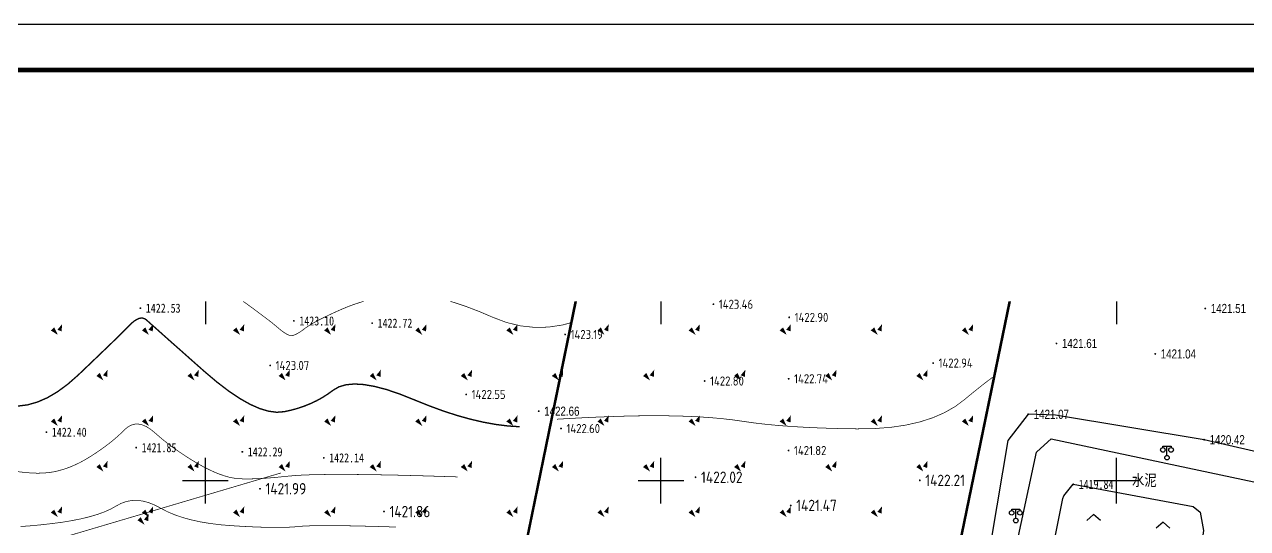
# Model space of a CAD drawing. Extents: x -2226 to 12369489, y -12501589 to 2275.
# Drawn here: x 5663692.3 to 5663960.8, y -6547517.9 to -6547407.2 of the extents above; entities that cross this region are included whole.
import ezdxf
from ezdxf.enums import TextEntityAlignment as Align

# ---------------------------------------------------------------- set-up
doc = ezdxf.new("R2010")
doc.units = 0
doc.header["$LTSCALE"] = 1000
doc.header["$MEASUREMENT"] = 0
doc.layers.get('0').update_dxf_attribs({"linetype": 'CONTINUOUS'})
for name, color, linetype in [('GCD', 8, 'CONTINUOUS'), ('PUB_TITLE', 7, 'CONTINUOUS'), ('周边地形图', 8, 'CONTINUOUS')]:
    doc.layers.add(name, color=color, linetype=linetype)
doc.styles.add('HZ', font='', dxfattribs={"width": 0.8})
doc.styles.get("Standard").update_dxf_attribs({"font": 'GBENOR', "bigfont": 'GBCBIG'})
doc.styles.add('SZTH', font='', dxfattribs={"width": 0.8, "height": 3})
doc.styles.get('HZ').set_extended_font_data('SimSun')
doc.styles.get('SZTH').set_extended_font_data('FZZhongDengXian-Z07S')

# ---------------------------------------------------------------- blocks, each defined once
blk = doc.blocks.new('GC200')
at = {"linetype": 'Continuous', "const_width": 0.2, "flags": 128}
blk.add_lwpolyline([(-0.1, 0, 1), (0.1, 0, 1)], format="xyb", close=True, dxfattribs=at)
blk = doc.blocks.new('gc090')
for points in [[(-1.02, 0.41, 1, 0, 0), (0.15, -0.9, 0, 0, 0)], [(1.07, 1.45, 0, 1, 0), (0.52, 0.05, 1, 1, 0)]]:
    blk.add_lwpolyline(points, format="xyseb")
blk = doc.blocks.new('gc097')
for p, q in [((-0.9, 2.2), (-0.9, 2.5)), ((-0.9, 2.5), (0.9, 2.5)), ((0, 0.5), (0, 2.5)), ((0.9, 2.5), (0.9, 2.2))]:
    blk.add_line(p, q)
for centre in [(-0.9, 1.7), (0, 0), (0.9, 1.7)]:
    blk.add_circle(centre, 0.5)
blk = doc.blocks.new('gc211')
for p, q in [((0, 0), (-1.5, -1.32)), ((1.5, -1.32), (0, 0))]:
    blk.add_line(p, q)

msp = doc.modelspace()

# ---------------------------------------------------------------- linework, layer by layer
at = {"layer": 'PUB_TITLE'}
msp.add_lwpolyline([(5663292.59, -6548248.25), (5664481.59, -6548248.25), (5664481.59, -6547407.25), (5663292.59, -6547407.25)], close=True, dxfattribs=at)
at = {"layer": 'PUB_TITLE', "const_width": 1}
msp.add_lwpolyline([(5663317.59, -6548238.25), (5664471.59, -6548238.25), (5664471.59, -6547417.25), (5663317.59, -6547417.25)], close=True, dxfattribs=at)
at = {"layer": '周边地形图'}
for p, q in [((5663732, -6547468.05), (5663732, -6547473.05)), ((5663832, -6547468.05), (5663832, -6547473.05)), ((5663932, -6547468.05), (5663932, -6547473.05)), ((5663812.93, -6547469), (5663813.17, -6547469.05)), ((5663811.93, -6547473.9), (5663812.16, -6547473.95)), ((5663907.92, -6547471.96), (5663907.68, -6547471.91)), ((5663906.91, -6547476.86), (5663906.68, -6547476.81)), ((5663810.92, -6547478.8), (5663811.16, -6547478.85)), ((5663905.9, -6547481.75), (5663905.67, -6547481.71)), ((5663809.92, -6547483.7), (5663810.15, -6547483.75)), ((5663904.89, -6547486.65), (5663904.66, -6547486.6)), ((5663808.91, -6547488.6), (5663809.15, -6547488.64)), ((5663903.88, -6547491.55), (5663903.65, -6547491.5)), ((5663807.91, -6547493.49), (5663808.14, -6547493.54)), ((5663806.9, -6547498.39), (5663807.14, -6547498.44)), ((5663902.87, -6547496.45), (5663902.64, -6547496.4)), ((5663732, -6547512.41), (5663732, -6547502.41)), ((5663805.9, -6547503.29), (5663806.13, -6547503.34)), ((5663832, -6547512.41), (5663832, -6547502.41)), ((5663901.86, -6547501.34), (5663901.63, -6547501.29)), ((5663932, -6547512.41), (5663932, -6547502.41)), ((5663900.85, -6547506.24), (5663900.62, -6547506.19)), ((5663727, -6547507.41), (5663737, -6547507.41)), ((5663804.89, -6547508.19), (5663805.13, -6547508.24)), ((5663827, -6547507.41), (5663837, -6547507.41)), ((5663927, -6547507.41), (5663937, -6547507.41)), ((5663899.84, -6547511.14), (5663899.61, -6547511.09)), ((5663803.89, -6547513.09), (5663804.12, -6547513.13)), ((5663898.83, -6547516.03), (5663898.6, -6547515.98))]:
    msp.add_line(p, q, dxfattribs=at)
at = {"layer": '周边地形图', "const_width": 0.15}
for points in [[(5663740.31, -6547468.05), (5663740.94, -6547468.51), (5663742.61, -6547469.72), (5663744.07, -6547470.81), (5663745.33, -6547471.76), (5663746.39, -6547472.57), (5663747.24, -6547473.26), (5663747.89, -6547473.81), (5663748.42, -6547474.26), (5663748.91, -6547474.64), (5663749.37, -6547474.96), (5663749.78, -6547475.21), (5663750.16, -6547475.4), (5663750.51, -6547475.52), (5663750.81, -6547475.57), (5663751.08, -6547475.55), (5663751.34, -6547475.49), (5663751.63, -6547475.38), (5663751.95, -6547475.23), (5663752.3, -6547475.05), (5663752.67, -6547474.82), (5663753.07, -6547474.56), (5663753.49, -6547474.26), (5663753.94, -6547473.91), (5663754.48, -6547473.53), (5663755.14, -6547473.11), (5663755.95, -6547472.65), (5663756.88, -6547472.15), (5663757.95, -6547471.61), (5663759.16, -6547471.03), (5663760.5, -6547470.41), (5663761.97, -6547469.75), (5663763.53, -6547469.11), (5663765.13, -6547468.54), (5663766.7, -6547468.05)], [(5663785.74, -6547468.05), (5663786.62, -6547468.3), (5663789.28, -6547469.19), (5663792.09, -6547470.27), (5663795.05, -6547471.53), (5663798.09, -6547472.68), (5663801.14, -6547473.42), (5663804.22, -6547473.76), (5663807.31, -6547473.7), (5663810.42, -6547473.23), (5663812.16, -6547472.75)], [(5663904.77, -6547484.74), (5663902.8, -6547486.24), (5663900.66, -6547487.94), (5663898.65, -6547489.6), (5663896.57, -6547491.15), (5663894.25, -6547492.48), (5663891.68, -6547493.6), (5663888.86, -6547494.51), (5663885.79, -6547495.21), (5663882.48, -6547495.7), (5663878.92, -6547495.97), (5663875.11, -6547496.04), (5663871.28, -6547495.98), (5663867.65, -6547495.87), (5663864.22, -6547495.73), (5663861, -6547495.54), (5663857.97, -6547495.32), (5663855.15, -6547495.05), (5663852.53, -6547494.75), (5663850.11, -6547494.4), (5663847.71, -6547494.06), (5663845.15, -6547493.77), (5663842.43, -6547493.54), (5663839.54, -6547493.36), (5663836.48, -6547493.24), (5663833.26, -6547493.17), (5663829.88, -6547493.15), (5663826.34, -6547493.19), (5663822.55, -6547493.29), (5663818.43, -6547493.44), (5663813.98, -6547493.65), (5663809.21, -6547493.92)], [(5663653.63, -6547538.27), (5663690.75, -6547522.84), (5663748.55, -6547505.73)]]:
    msp.add_lwpolyline(points, dxfattribs=at)
at = {"layer": '周边地形图', "flags": 128}
for points in [[(5663813.13, -6547468.05), (5663798.22, -6547540.71), (5663889.75, -6547560.11)], [(5663813.37, -6547468.05), (5663798.5, -6547540.53), (5663889.56, -6547559.82)], [(5663889.56, -6547559.82), (5663908.48, -6547468.05)], [(5663889.75, -6547560.11), (5663908.73, -6547468.05)], [(5664032, -6547516.51), (5664012.76, -6547512.36), (5663996.77, -6547508.63), (5663971.95, -6547503.18), (5663951.24, -6547498.42), (5663918.6, -6547493.01), (5663912.64, -6547492.84), (5663908.14, -6547498.6), (5663904.53, -6547519.91), (5663900.81, -6547537.75)], [(5663874.55, -6547586.48), (5663876.98, -6547584.98), (5663879.56, -6547583.2), (5663890.48, -6547574.12), (5663900.54, -6547564.38), (5663901.01, -6547563.84), (5663914.42, -6547501.17), (5663914.53, -6547501.06), (5663917.64, -6547498.23), (5663966.98, -6547508.71), (5663960.4, -6547541.49), (5663964.13, -6547542.04), (5663954.84, -6547589.33), (5663955.26, -6547590.96), (5663957.13, -6547590.84), (5663966.67, -6547543.66), (5663963.92, -6547543.12)], [(5663929.9, -6547532.31), (5663916.67, -6547529.32), (5663920.19, -6547511.32), (5663920.43, -6547510.74), (5663922.51, -6547508.22), (5663948.86, -6547513.07), (5663950.36, -6547514.34), (5663951.13, -6547518.35), (5663950.53, -6547522.39), (5663949.8, -6547522.78)]]:
    msp.add_lwpolyline(points, dxfattribs=at)
for points, const_width in [([(5663690.83, -6547491.04), (5663692.96, -6547490.77), (5663695.13, -6547490.15), (5663697.31, -6547489.2), (5663699.52, -6547487.9), (5663701.76, -6547486.25), (5663704.02, -6547484.27), (5663706.18, -6547482.21), (5663708.13, -6547480.34), (5663709.87, -6547478.67), (5663711.4, -6547477.2), (5663712.71, -6547475.92), (5663713.82, -6547474.84), (5663714.71, -6547473.95), (5663715.39, -6547473.26), (5663715.94, -6547472.72), (5663716.47, -6547472.3), (5663716.98, -6547471.99), (5663717.45, -6547471.79), (5663717.9, -6547471.71), (5663718.31, -6547471.74), (5663718.7, -6547471.89), (5663719.07, -6547472.14), (5663719.57, -6547472.6), (5663720.38, -6547473.32), (5663721.51, -6547474.32), (5663722.94, -6547475.6), (5663724.68, -6547477.15), (5663726.74, -6547478.97), (5663729.1, -6547481.07), (5663731.78, -6547483.44), (5663734.53, -6547485.77), (5663737.12, -6547487.75), (5663739.55, -6547489.38), (5663741.82, -6547490.66), (5663743.93, -6547491.59), (5663745.88, -6547492.17), (5663747.67, -6547492.4), (5663749.3, -6547492.27), (5663750.83, -6547491.93), (5663752.3, -6547491.53), (5663753.72, -6547491.04), (5663755.09, -6547490.49), (5663756.41, -6547489.86), (5663757.67, -6547489.17), (5663758.88, -6547488.39), (5663760.05, -6547487.55), (5663761.31, -6547486.81), (5663762.86, -6547486.36), (5663764.67, -6547486.19), (5663766.75, -6547486.31), (5663769.1, -6547486.72), (5663771.73, -6547487.4), (5663774.62, -6547488.38), (5663777.79, -6547489.64), (5663781.04, -6547490.95), (5663784.19, -6547492.11), (5663787.24, -6547493.1), (5663790.19, -6547493.92), (5663793.03, -6547494.58), (5663795.78, -6547495.08), (5663798.42, -6547495.41), (5663800.97, -6547495.57)], 0.3), ([(5663690.85, -6547505.44), (5663692.36, -6547505.62), (5663693.78, -6547505.73), (5663695.11, -6547505.78), (5663696.35, -6547505.75), (5663697.5, -6547505.65), (5663698.62, -6547505.49), (5663699.74, -6547505.24), (5663700.87, -6547504.92), (5663702.01, -6547504.53), (5663703.15, -6547504.05), (5663704.31, -6547503.51), (5663705.47, -6547502.88), (5663706.65, -6547502.18), (5663707.79, -6547501.44), (5663708.88, -6547500.7), (5663709.91, -6547499.97), (5663710.88, -6547499.23), (5663711.8, -6547498.49), (5663712.65, -6547497.76), (5663713.44, -6547497.03), (5663714.18, -6547496.3), (5663714.9, -6547495.66), (5663715.66, -6547495.24), (5663716.45, -6547495.01), (5663717.28, -6547494.99), (5663718.14, -6547495.17), (5663719.04, -6547495.55), (5663719.97, -6547496.14), (5663720.93, -6547496.93), (5663721.94, -6547497.81), (5663722.99, -6547498.68), (5663724.08, -6547499.53), (5663725.22, -6547500.37), (5663726.4, -6547501.2), (5663727.63, -6547502.02), (5663728.9, -6547502.82), (5663730.22, -6547503.61), (5663731.53, -6547504.35), (5663732.79, -6547504.99), (5663734, -6547505.55), (5663735.15, -6547506.01), (5663736.26, -6547506.39), (5663737.31, -6547506.68), (5663738.31, -6547506.87), (5663739.26, -6547506.98), (5663740.24, -6547507.02), (5663741.33, -6547507.03), (5663742.54, -6547507.01), (5663743.86, -6547506.96), (5663745.3, -6547506.87), (5663746.85, -6547506.75), (5663748.52, -6547506.59), (5663750.3, -6547506.41), (5663752.49, -6547506.23), (5663755.38, -6547506.11), (5663758.97, -6547506.05), (5663763.26, -6547506.04), (5663768.24, -6547506.09), (5663773.93, -6547506.2), (5663780.31, -6547506.37), (5663787.39, -6547506.59)], 0.15), ([(5663691.46, -6547517.48), (5663693.43, -6547517.34), (5663695.62, -6547517.14), (5663698.03, -6547516.87), (5663700.45, -6547516.56), (5663702.69, -6547516.19), (5663704.75, -6547515.78), (5663706.64, -6547515.32), (5663708.34, -6547514.81), (5663709.87, -6547514.25), (5663711.22, -6547513.64), (5663712.39, -6547512.99), (5663713.49, -6547512.4), (5663714.63, -6547511.99), (5663715.8, -6547511.78), (5663717, -6547511.74), (5663718.24, -6547511.89), (5663719.51, -6547512.23), (5663720.82, -6547512.75), (5663722.17, -6547513.45), (5663723.6, -6547514.21), (5663725.18, -6547514.88), (5663726.91, -6547515.48), (5663728.79, -6547516), (5663730.82, -6547516.45), (5663732.99, -6547516.81), (5663735.31, -6547517.1), (5663737.77, -6547517.3), (5663740.22, -6547517.45), (5663742.49, -6547517.56), (5663744.57, -6547517.64), (5663746.47, -6547517.68), (5663748.18, -6547517.69), (5663749.71, -6547517.66), (5663751.06, -6547517.6), (5663752.22, -6547517.5), (5663753.5, -6547517.39), (5663755.18, -6547517.32), (5663757.27, -6547517.29), (5663759.76, -6547517.28), (5663762.67, -6547517.31), (5663765.98, -6547517.38), (5663769.69, -6547517.47), (5663773.82, -6547517.6)], 0.15)]:
    msp.add_lwpolyline(points, dxfattribs=dict(at, const_width=const_width))
at = {"layer": '周边地形图', "const_width": 0.2, "flags": 128}
for points in [[(5663743.88, -6547509.19, 1), (5663744.08, -6547509.19, 1)], [(5663839.5, -6547506.67, 1), (5663839.7, -6547506.67, 1)], [(5663888.72, -6547507.35, 1), (5663888.92, -6547507.35, 1)], [(5663771.1, -6547514.2, 1), (5663771.3, -6547514.2, 1)], [(5663860.39, -6547512.85, 1), (5663860.59, -6547512.85, 1)]]:
    msp.add_lwpolyline(points, format="xyb", close=True, dxfattribs=at)

# ---------------------------------------------------------------- block references
at = {"layer": '周边地形图', "color": 8}
ref = msp.add_blockref('GC200', (5663717.72, -6547469.54), dxfattribs=dict(at, zscale=0.001))
ref.add_attrib('height', '1422.53', dxfattribs={"layer": 'GCD', "linetype": 'Continuous', "height": 2, "style": 'HZ', "width": 0.8}).set_placement((5663718.92, -6547469.54), align=Align.MIDDLE_LEFT)
at = {"layer": '周边地形图', "color": 8, "zscale": 0.001}
for name, p in [('GC200', (5663843.51, -6547468.68)), ('GC200', (5663860.16, -6547471.56)), ('gc090', (5663699.45, -6547474.51)), ('gc090', (5663719.45, -6547474.51)), ('gc090', (5663739.45, -6547474.51)), ('gc090', (5663759.45, -6547474.51)), ('gc090', (5663779.45, -6547474.51)), ('gc090', (5663799.45, -6547474.51)), ('gc090', (5663819.45, -6547474.51)), ('gc090', (5663839.45, -6547474.51)), ('gc090', (5663859.45, -6547474.51)), ('gc090', (5663879.45, -6547474.51)), ('gc090', (5663899.45, -6547474.51)), ('GC200', (5663810.96, -6547475.32)), ('GC200', (5663746.22, -6547482.12)), ('GC200', (5663891.74, -6547481.59)), ('gc090', (5663709.45, -6547484.51)), ('gc090', (5663729.45, -6547484.51)), ('gc090', (5663749.45, -6547484.51)), ('gc090', (5663769.45, -6547484.51)), ('gc090', (5663789.45, -6547484.51)), ('gc090', (5663809.45, -6547484.51)), ('gc090', (5663829.45, -6547484.51)), ('gc090', (5663849.45, -6547484.51)), ('GC200', (5663860.04, -6547485.04)), ('gc090', (5663869.45, -6547484.51)), ('gc090', (5663889.45, -6547484.51)), ('GC200', (5663841.59, -6547485.54)), ('GC200', (5663789.25, -6547488.48)), ('gc090', (5663699.45, -6547494.51)), ('gc090', (5663719.45, -6547494.51)), ('gc090', (5663739.45, -6547494.51)), ('gc090', (5663759.45, -6547494.51)), ('gc090', (5663779.45, -6547494.51)), ('gc090', (5663799.45, -6547494.51)), ('gc090', (5663819.45, -6547494.51)), ('gc090', (5663839.45, -6547494.51)), ('gc090', (5663859.45, -6547494.51)), ('gc090', (5663879.45, -6547494.51)), ('gc090', (5663899.45, -6547494.51)), ('GC200', (5663810.06, -6547495.97)), ('GC200', (5663860.02, -6547500.8)), ('gc097', (5663943.09, -6547502.37)), ('gc090', (5663709.45, -6547504.51)), ('gc090', (5663729.45, -6547504.51)), ('gc090', (5663749.45, -6547504.51)), ('gc090', (5663769.45, -6547504.51)), ('gc090', (5663789.45, -6547504.51)), ('gc090', (5663809.45, -6547504.51)), ('gc090', (5663829.45, -6547504.51)), ('gc090', (5663849.45, -6547504.51)), ('gc090', (5663869.45, -6547504.51)), ('gc090', (5663889.45, -6547504.51)), ('gc090', (5663699.45, -6547514.51)), ('gc090', (5663718.46, -6547516.18)), ('gc090', (5663719.45, -6547514.51)), ('gc090', (5663739.45, -6547514.51)), ('gc090', (5663759.45, -6547514.51)), ('gc090', (5663779.45, -6547514.51)), ('gc090', (5663799.45, -6547514.51)), ('gc090', (5663819.45, -6547514.51)), ('gc090', (5663839.45, -6547514.51)), ('gc090', (5663859.45, -6547514.51)), ('gc090', (5663879.45, -6547514.51)), ('gc097', (5663909.9, -6547516.18)), ('gc211', (5663926.98, -6547514.87)), ('gc211', (5663942.23, -6547516.55))]:
    msp.add_blockref(name, p, dxfattribs=at)
at = {"layer": '周边地形图', "color": 8}
ref = msp.add_blockref('GC200', (5663951.5, -6547469.61), dxfattribs=dict(at, zscale=0.001))
ref.add_attrib('height', '1421.51', dxfattribs={"layer": 'GCD', "linetype": 'Continuous', "height": 2, "style": 'SZTH', "width": 0.8}).set_placement((5663952.7, -6547469.61), align=Align.MIDDLE_LEFT)
ref = msp.add_blockref('GC200', (5663751.42, -6547472.34), dxfattribs=dict(at, zscale=0.001))
ref.add_attrib('height', '1423.10', dxfattribs={"layer": 'GCD', "linetype": 'Continuous', "height": 2, "style": 'HZ', "width": 0.8}).set_placement((5663752.62, -6547472.34), align=Align.MIDDLE_LEFT)
ref = msp.add_blockref('GC200', (5663768.6, -6547472.83), dxfattribs=dict(at, zscale=0.001))
ref.add_attrib('height', '1422.72', dxfattribs={"layer": 'GCD', "linetype": 'Continuous', "height": 2, "style": 'HZ', "width": 0.8}).set_placement((5663769.8, -6547472.83), align=Align.MIDDLE_LEFT)
ref = msp.add_blockref('GC200', (5663918.82, -6547477.28), dxfattribs=dict(at, zscale=0.001))
ref.add_attrib('height', '1421.61', dxfattribs={"layer": 'GCD', "linetype": 'Continuous', "height": 2, "style": 'SZTH', "width": 0.8}).set_placement((5663920.02, -6547477.28), align=Align.MIDDLE_LEFT)
ref = msp.add_blockref('GC200', (5663940.52, -6547479.59), dxfattribs=dict(at, zscale=0.001))
ref.add_attrib('height', '1421.04', dxfattribs={"layer": 'GCD', "linetype": 'Continuous', "height": 2, "style": 'SZTH', "width": 0.8}).set_placement((5663941.72, -6547479.59), align=Align.MIDDLE_LEFT)
ref = msp.add_blockref('GC200', (5663805.17, -6547492.16), dxfattribs=dict(at, zscale=0.001))
ref.add_attrib('height', '1422.66', dxfattribs={"layer": 'GCD', "linetype": 'Continuous', "height": 2, "style": 'SZTH', "width": 0.8}).set_placement((5663806.37, -6547492.16), align=Align.MIDDLE_LEFT)
ref = msp.add_blockref('GC200', (5663912.64, -6547492.84), dxfattribs=dict(at, zscale=0.001))
ref.add_attrib('height', '1421.07', dxfattribs={"layer": 'GCD', "linetype": 'Continuous', "height": 2, "style": 'SZTH', "width": 0.8}).set_placement((5663913.84, -6547492.84), align=Align.MIDDLE_LEFT)
ref = msp.add_blockref('GC200', (5663697.09, -6547496.77), dxfattribs=dict(at, zscale=0.001))
ref.add_attrib('height', '1422.40', dxfattribs={"layer": 'GCD', "linetype": 'Continuous', "height": 2, "style": 'HZ', "width": 0.8}).set_placement((5663698.29, -6547496.77), align=Align.MIDDLE_LEFT)
ref = msp.add_blockref('GC200', (5663951.24, -6547498.42), dxfattribs=dict(at, zscale=0.001))
ref.add_attrib('height', '1420.42', dxfattribs={"layer": 'GCD', "linetype": 'Continuous', "height": 2, "style": 'SZTH', "width": 0.8}).set_placement((5663952.44, -6547498.42), align=Align.MIDDLE_LEFT)
ref = msp.add_blockref('GC200', (5663716.8, -6547500.16), dxfattribs=dict(at, zscale=0.001))
ref.add_attrib('height', '1421.85', dxfattribs={"layer": 'GCD', "linetype": 'Continuous', "height": 2, "style": 'HZ', "width": 0.8}).set_placement((5663718, -6547500.16), align=Align.MIDDLE_LEFT)
ref = msp.add_blockref('GC200', (5663740.1, -6547501.09), dxfattribs=dict(at, zscale=0.001))
ref.add_attrib('height', '1422.29', dxfattribs={"layer": 'GCD', "linetype": 'Continuous', "height": 2, "style": 'HZ', "width": 0.8}).set_placement((5663741.3, -6547501.09), align=Align.MIDDLE_LEFT)
ref = msp.add_blockref('GC200', (5663757.98, -6547502.41), dxfattribs=dict(at, zscale=0.001))
ref.add_attrib('height', '1422.14', dxfattribs={"layer": 'GCD', "linetype": 'Continuous', "height": 2, "style": 'HZ', "width": 0.8}).set_placement((5663759.18, -6547502.41), align=Align.MIDDLE_LEFT)
ref = msp.add_blockref('GC200', (5663922.51, -6547508.22), dxfattribs=dict(at, zscale=0.001))
ref.add_attrib('height', '1419.84', dxfattribs={"layer": 'GCD', "linetype": 'Continuous', "height": 2, "style": 'HZ', "width": 0.8}).set_placement((5663923.71, -6547508.22), align=Align.MIDDLE_LEFT)

# ---------------------------------------------------------------- texts
at = {"layer": '周边地形图'}
for s, height, p in [('1423.46', 2, (5663844.71, -6547468.68)), ('1422.90', 2, (5663861.36, -6547471.56)), ('1423.19', 2, (5663812.16, -6547475.32)), ('1423.07', 2, (5663747.42, -6547482.12)), ('1422.94', 2, (5663892.94, -6547481.59)), ('1422.80', 2, (5663842.79, -6547485.54)), ('1422.74', 2, (5663861.24, -6547485.04)), ('1422.55', 2, (5663790.45, -6547488.48)), ('1422.60', 2, (5663811.26, -6547495.97)), ('1421.82', 2, (5663861.22, -6547500.8)), ('1422.02', 2.5, (5663840.8, -6547506.67)), ('1422.21', 2.5, (5663890.02, -6547507.35)), ('1421.99', 2.5, (5663745.18, -6547509.19)), ('1421.47', 2.5, (5663861.69, -6547512.85)), ('1421.86', 2.5, (5663772.4, -6547514.2))]:
    msp.add_text(s, height=height, dxfattribs=at).set_placement(p, align=Align.MIDDLE_LEFT)
at = {"layer": '周边地形图', "style": 'SZTH', "width": 0.8}
msp.add_text('水泥', height=2.5, dxfattribs=at).set_placement((5663940.84, -6547507.31), align=Align.MIDDLE_RIGHT)

doc.saveas('drawing.dxf')
